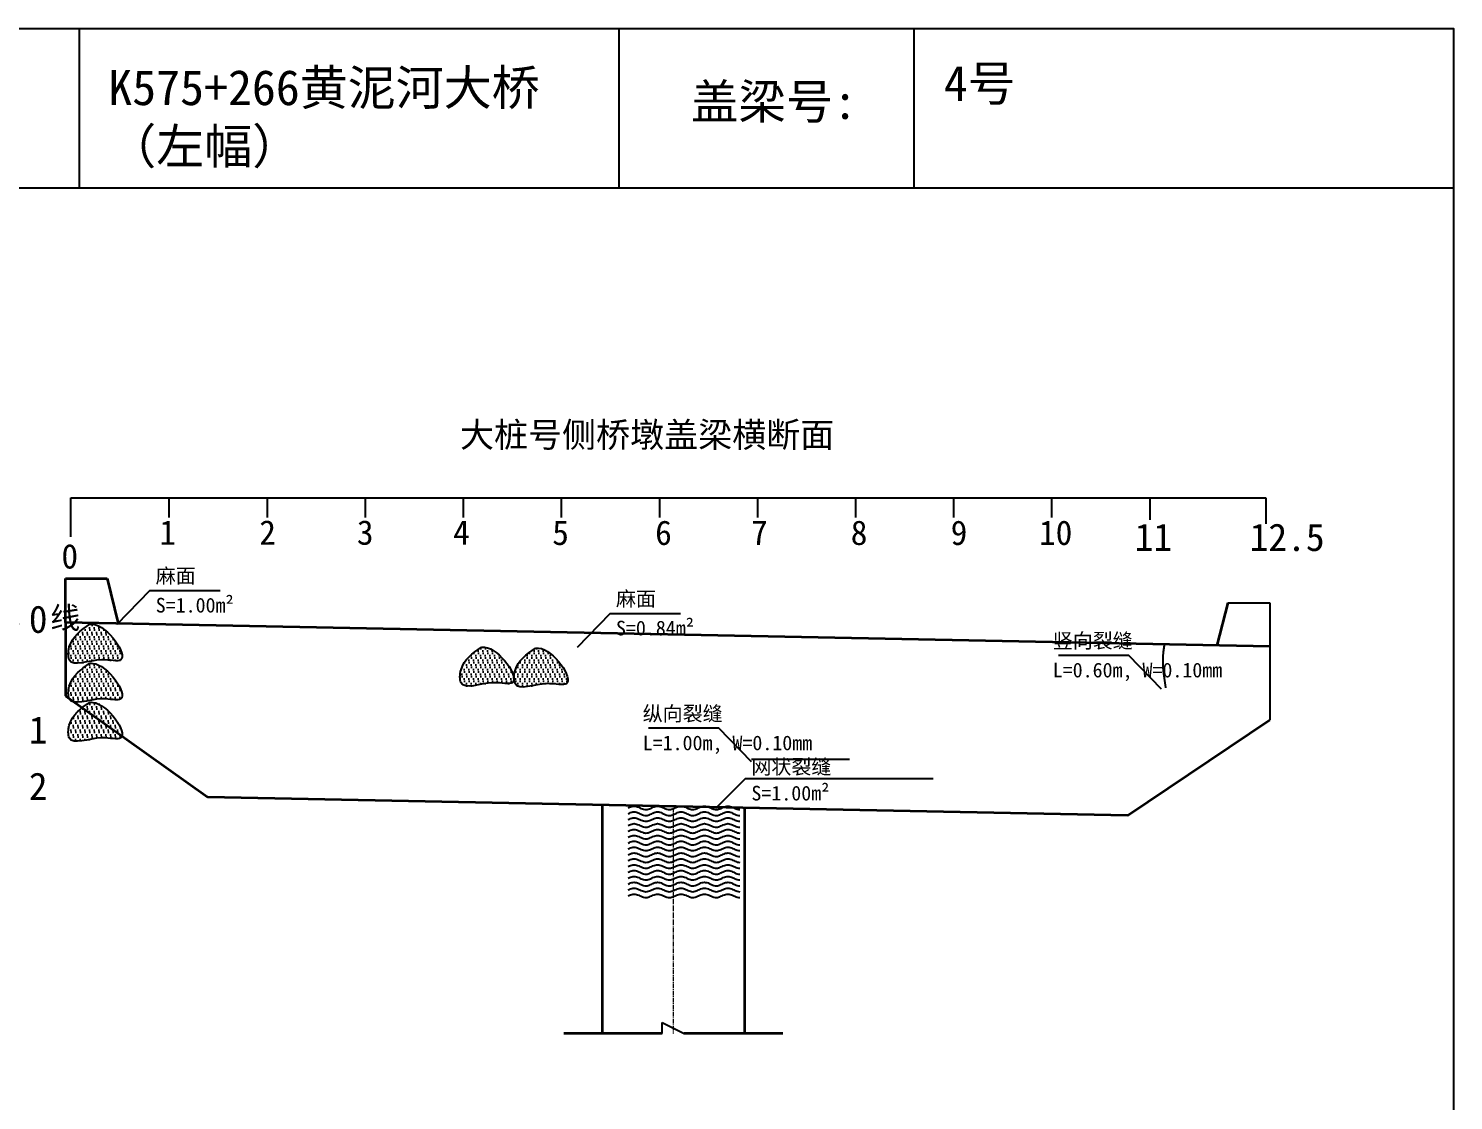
# Model space of a CAD drawing. Header units: millimetres. Extents: x 0 to 530, y -2790 to -99.
# Drawn here: x 287.2 to 530.2, y -747.2 to -564.4 of the extents above; entities that cross this region are included whole.
import ezdxf

# ---------------------------------------------------------------- set-up
doc = ezdxf.new("R2010")
doc.units = ezdxf.units.MM
doc.linetypes.add('EBG_CENTER', pattern=[1.1, 0.8, -0.15, 0, -0.15])
doc.layers.add('Center', color=3, linetype='EBG_CENTER', lineweight=18)
doc.layers.add('中粗实线', color=4, linetype='Continuous', lineweight=35)
for name, color, linetype in [('加固措施', 7, 'Continuous'), ('图层1', 7, 'Continuous'), ('文字', 1, 'Continuous'), ('病害', 5, 'Continuous')]:
    doc.layers.add(name, color=color, linetype=linetype)
doc.styles.get("Standard").update_dxf_attribs({"font": 'simsun.ttc', "height": 4.25})
pattern_1 = [(0, (-3019.80915, -229.5924), (0.396875, 0.79375), [0, -0.79375])]
pattern_2 = [(0, (-5094.3226, -525.2974), (0.396875, 0.79375), [0, -0.79375])]

msp = doc.modelspace()

# ---------------------------------------------------------------- hatches: boundary and pattern name
at = {"layer": '加固措施', "lineweight": -2}
h = msp.add_hatch(dxfattribs=at)
h.set_pattern_fill('DOTS')
h.set_pattern_definition(pattern_1)
edge = h.paths.add_edge_path()
edge.add_spline(control_points=[(297.66, -666.01), (296.17, -667.03), (294.06, -668.48), (293.82, -673.86), (298.82, -671.39), (305.61, -673.32), (300.55, -665.89), (297.83, -666), (297.66, -666.01)], knot_values=[0, 0, 0, 0, 5.205471, 7.397577, 12.944796, 16.169923, 23.88441, 24.400432, 24.400432, 24.400432, 24.400432], degree=3, periodic=0)
h = msp.add_hatch(dxfattribs=at)
h.set_pattern_fill('DOTS')
h.set_pattern_definition(pattern_1)
edge = h.paths.add_edge_path()
edge.add_spline(control_points=[(297.66, -666.01), (296.17, -667.03), (294.06, -668.48), (293.82, -673.86), (298.82, -671.39), (305.61, -673.32), (300.55, -665.89), (297.83, -666), (297.66, -666.01)], knot_values=[0, 0, 0, 0, 5.205471, 7.397577, 12.944796, 16.169923, 23.88441, 24.400432, 24.400432, 24.400432, 24.400432], degree=3, periodic=0)
h = msp.add_hatch(dxfattribs=at)
h.set_pattern_fill('DOTS')
h.set_pattern_definition(pattern_1)
edge = h.paths.add_edge_path()
edge.add_spline(control_points=[(364.46, -669.91), (362.97, -670.93), (360.86, -672.38), (360.62, -677.76), (365.62, -675.29), (372.41, -677.22), (367.35, -669.79), (364.63, -669.9), (364.46, -669.91)], knot_values=[0, 0, 0, 0, 5.205471, 7.397577, 12.944796, 16.169923, 23.88441, 24.400432, 24.400432, 24.400432, 24.400432], degree=3, periodic=0)
h = msp.add_hatch(dxfattribs=at)
h.set_pattern_fill('DOTS')
h.set_pattern_definition(pattern_1)
edge = h.paths.add_edge_path()
edge.add_spline(control_points=[(364.46, -669.91), (362.97, -670.93), (360.86, -672.38), (360.62, -677.76), (365.62, -675.29), (372.41, -677.22), (367.35, -669.79), (364.63, -669.9), (364.46, -669.91)], knot_values=[0, 0, 0, 0, 5.205471, 7.397577, 12.944796, 16.169923, 23.88441, 24.400432, 24.400432, 24.400432, 24.400432], degree=3, periodic=0)
h = msp.add_hatch(dxfattribs=at)
h.set_pattern_fill('DOTS')
h.set_pattern_definition(pattern_1)
edge = h.paths.add_edge_path()
edge.add_spline(control_points=[(373.67, -670.07), (372.18, -671.09), (370.07, -672.54), (369.83, -677.92), (374.83, -675.45), (381.62, -677.39), (376.56, -669.95), (373.84, -670.06), (373.67, -670.07)], knot_values=[0, 0, 0, 0, 5.205471, 7.397577, 12.944796, 16.169923, 23.88441, 24.400432, 24.400432, 24.400432, 24.400432], degree=3, periodic=0)
h = msp.add_hatch(dxfattribs=at)
h.set_pattern_fill('DOTS')
h.set_pattern_definition(pattern_1)
edge = h.paths.add_edge_path()
edge.add_spline(control_points=[(373.67, -670.07), (372.18, -671.09), (370.07, -672.54), (369.83, -677.92), (374.83, -675.45), (381.62, -677.39), (376.56, -669.95), (373.84, -670.06), (373.67, -670.07)], knot_values=[0, 0, 0, 0, 5.205471, 7.397577, 12.944796, 16.169923, 23.88441, 24.400432, 24.400432, 24.400432, 24.400432], degree=3, periodic=0)
h = msp.add_hatch(dxfattribs=at)
h.set_pattern_fill('DOTS')
h.set_pattern_definition(pattern_1)
edge = h.paths.add_edge_path()
edge.add_spline(control_points=[(297.66, -672.66), (296.17, -673.69), (294.06, -675.14), (293.82, -680.52), (298.82, -678.05), (305.61, -679.98), (300.55, -672.54), (297.83, -672.66), (297.66, -672.66)], knot_values=[0, 0, 0, 0, 5.205471, 7.397577, 12.944796, 16.169923, 23.88441, 24.400432, 24.400432, 24.400432, 24.400432], degree=3, periodic=0)
h = msp.add_hatch(dxfattribs=at)
h.set_pattern_fill('DOTS')
h.set_pattern_definition(pattern_1)
edge = h.paths.add_edge_path()
edge.add_spline(control_points=[(297.66, -672.66), (296.17, -673.69), (294.06, -675.14), (293.82, -680.52), (298.82, -678.05), (305.61, -679.98), (300.55, -672.54), (297.83, -672.66), (297.66, -672.66)], knot_values=[0, 0, 0, 0, 5.205471, 7.397577, 12.944796, 16.169923, 23.88441, 24.400432, 24.400432, 24.400432, 24.400432], degree=3, periodic=0)
h = msp.add_hatch(dxfattribs=at)
h.set_pattern_fill('DOTS')
h.set_pattern_definition(pattern_1)
edge = h.paths.add_edge_path()
edge.add_spline(control_points=[(297.66, -679.32), (296.17, -680.34), (294.06, -681.8), (293.82, -687.17), (298.82, -684.7), (305.61, -686.64), (300.55, -679.2), (297.83, -679.31), (297.66, -679.32)], knot_values=[0, 0, 0, 0, 5.205471, 7.397577, 12.944796, 16.169923, 23.88441, 24.400432, 24.400432, 24.400432, 24.400432], degree=3, periodic=0)
h = msp.add_hatch(dxfattribs=at)
h.set_pattern_fill('DOTS')
h.set_pattern_definition(pattern_1)
edge = h.paths.add_edge_path()
edge.add_spline(control_points=[(297.66, -679.32), (296.17, -680.34), (294.06, -681.8), (293.82, -687.17), (298.82, -684.7), (305.61, -686.64), (300.55, -679.2), (297.83, -679.31), (297.66, -679.32)], knot_values=[0, 0, 0, 0, 5.205471, 7.397577, 12.944796, 16.169923, 23.88441, 24.400432, 24.400432, 24.400432, 24.400432], degree=3, periodic=0)
at = {"layer": '病害', "lineweight": -2}
h = msp.add_hatch(dxfattribs=at)
h.set_pattern_fill('DOTS', color=4, style=0)
h.set_pattern_definition(pattern_2)
edge = h.paths.add_edge_path()
edge.add_spline(control_points=[(297.66, -666.01), (296.17, -667.03), (294.06, -668.48), (293.82, -673.86), (298.82, -671.39), (305.61, -673.32), (300.55, -665.89), (297.83, -666), (297.66, -666.01)], knot_values=[0, 0, 0, 0, 1.041094, 1.479515, 2.588959, 3.233985, 4.776882, 4.880086, 4.880086, 4.880086, 4.880086], degree=3, periodic=0)
h = msp.add_hatch(dxfattribs=at)
h.set_pattern_fill('DOTS', color=4, style=0)
h.set_pattern_definition(pattern_2)
edge = h.paths.add_edge_path()
edge.add_spline(control_points=[(297.66, -666.01), (296.17, -667.03), (294.06, -668.48), (293.82, -673.86), (298.82, -671.39), (305.61, -673.32), (300.55, -665.89), (297.83, -666), (297.66, -666.01)], knot_values=[0, 0, 0, 0, 1.041094, 1.479515, 2.588959, 3.233985, 4.776882, 4.880086, 4.880086, 4.880086, 4.880086], degree=3, periodic=0)
h = msp.add_hatch(dxfattribs=at)
h.set_pattern_fill('DOTS', color=4, style=0)
h.set_pattern_definition(pattern_2)
edge = h.paths.add_edge_path()
edge.add_spline(control_points=[(364.46, -669.91), (362.97, -670.93), (360.86, -672.38), (360.62, -677.76), (365.62, -675.29), (372.41, -677.22), (367.35, -669.79), (364.63, -669.9), (364.46, -669.91)], knot_values=[0, 0, 0, 0, 1.041094, 1.479515, 2.588959, 3.233985, 4.776882, 4.880086, 4.880086, 4.880086, 4.880086], degree=3, periodic=0)
h = msp.add_hatch(dxfattribs=at)
h.set_pattern_fill('DOTS', color=4, style=0)
h.set_pattern_definition(pattern_2)
edge = h.paths.add_edge_path()
edge.add_spline(control_points=[(364.46, -669.91), (362.97, -670.93), (360.86, -672.38), (360.62, -677.76), (365.62, -675.29), (372.41, -677.22), (367.35, -669.79), (364.63, -669.9), (364.46, -669.91)], knot_values=[0, 0, 0, 0, 1.041094, 1.479515, 2.588959, 3.233985, 4.776882, 4.880086, 4.880086, 4.880086, 4.880086], degree=3, periodic=0)
h = msp.add_hatch(dxfattribs=at)
h.set_pattern_fill('DOTS', color=4, style=0)
h.set_pattern_definition(pattern_2)
edge = h.paths.add_edge_path()
edge.add_spline(control_points=[(373.67, -670.07), (372.18, -671.09), (370.07, -672.54), (369.83, -677.92), (374.83, -675.45), (381.62, -677.39), (376.56, -669.95), (373.84, -670.06), (373.67, -670.07)], knot_values=[0, 0, 0, 0, 1.041094, 1.479515, 2.588959, 3.233985, 4.776882, 4.880086, 4.880086, 4.880086, 4.880086], degree=3, periodic=0)
h = msp.add_hatch(dxfattribs=at)
h.set_pattern_fill('DOTS', color=4, style=0)
h.set_pattern_definition(pattern_2)
edge = h.paths.add_edge_path()
edge.add_spline(control_points=[(373.67, -670.07), (372.18, -671.09), (370.07, -672.54), (369.83, -677.92), (374.83, -675.45), (381.62, -677.39), (376.56, -669.95), (373.84, -670.06), (373.67, -670.07)], knot_values=[0, 0, 0, 0, 1.041094, 1.479515, 2.588959, 3.233985, 4.776882, 4.880086, 4.880086, 4.880086, 4.880086], degree=3, periodic=0)
h = msp.add_hatch(dxfattribs=at)
h.set_pattern_fill('DOTS', color=4, style=0)
h.set_pattern_definition(pattern_2)
edge = h.paths.add_edge_path()
edge.add_spline(control_points=[(297.66, -672.66), (296.17, -673.69), (294.06, -675.14), (293.82, -680.52), (298.82, -678.05), (305.61, -679.98), (300.55, -672.54), (297.83, -672.66), (297.66, -672.66)], knot_values=[0, 0, 0, 0, 1.041094, 1.479515, 2.588959, 3.233985, 4.776882, 4.880086, 4.880086, 4.880086, 4.880086], degree=3, periodic=0)
h = msp.add_hatch(dxfattribs=at)
h.set_pattern_fill('DOTS', color=4, style=0)
h.set_pattern_definition(pattern_2)
edge = h.paths.add_edge_path()
edge.add_spline(control_points=[(297.66, -672.66), (296.17, -673.69), (294.06, -675.14), (293.82, -680.52), (298.82, -678.05), (305.61, -679.98), (300.55, -672.54), (297.83, -672.66), (297.66, -672.66)], knot_values=[0, 0, 0, 0, 1.041094, 1.479515, 2.588959, 3.233985, 4.776882, 4.880086, 4.880086, 4.880086, 4.880086], degree=3, periodic=0)
h = msp.add_hatch(dxfattribs=at)
h.set_pattern_fill('DOTS', color=4, style=0)
h.set_pattern_definition(pattern_2)
edge = h.paths.add_edge_path()
edge.add_spline(control_points=[(297.66, -679.32), (296.17, -680.34), (294.06, -681.8), (293.82, -687.17), (298.82, -684.7), (305.61, -686.64), (300.55, -679.2), (297.83, -679.31), (297.66, -679.32)], knot_values=[0, 0, 0, 0, 1.041094, 1.479515, 2.588959, 3.233985, 4.776882, 4.880086, 4.880086, 4.880086, 4.880086], degree=3, periodic=0)
h = msp.add_hatch(dxfattribs=at)
h.set_pattern_fill('DOTS', color=4, style=0)
h.set_pattern_definition(pattern_2)
edge = h.paths.add_edge_path()
edge.add_spline(control_points=[(297.66, -679.32), (296.17, -680.34), (294.06, -681.8), (293.82, -687.17), (298.82, -684.7), (305.61, -686.64), (300.55, -679.2), (297.83, -679.31), (297.66, -679.32)], knot_values=[0, 0, 0, 0, 1.041094, 1.479515, 2.588959, 3.233985, 4.776882, 4.880086, 4.880086, 4.880086, 4.880086], degree=3, periodic=0)

# ---------------------------------------------------------------- linework, layer by layer
at = {"color": 0}
for p, q in [((0, -564.41), (530.24, -564.41)), ((387.92, -564.41), (387.92, -591.59)), ((438.18, -564.47), (438.18, -591.65)), ((530.24, -564.41), (530.24, -930)), ((136.78, -591.59), (530.24, -591.59)), ((294.45, -651.12), (294.45, -644.43)), ((294.45, -644.43), (311.17, -644.43)), ((311.17, -644.43), (311.17, -647.77)), ((311.17, -644.43), (327.9, -644.43)), ((327.9, -644.43), (344.62, -644.43)), ((327.9, -644.43), (327.9, -647.77)), ((344.62, -644.43), (361.35, -644.43)), ((344.62, -644.43), (344.62, -647.77)), ((361.35, -644.43), (378.07, -644.43)), ((361.35, -644.43), (361.35, -647.77)), ((378.07, -644.43), (394.8, -644.43)), ((378.07, -644.43), (378.07, -647.77)), ((394.8, -644.43), (411.52, -644.43)), ((394.8, -644.43), (394.8, -647.77)), ((411.52, -644.43), (428.25, -644.43)), ((411.52, -644.43), (411.52, -647.77)), ((428.25, -644.43), (444.97, -644.43)), ((428.25, -644.43), (428.25, -647.77)), ((428.25, -644.43), (441.63, -644.43)), ((444.97, -644.43), (461.7, -644.43)), ((444.97, -644.43), (444.97, -647.77)), ((444.97, -644.43), (448.32, -644.43)), ((461.7, -644.43), (478.42, -644.43)), ((461.7, -644.43), (461.7, -647.77)), ((478.43, -644.47), (478.43, -648.22)), ((395.3, -735.77), (395.3, -733.9))]:
    msp.add_line(p, q, dxfattribs=at)
for p, q in [((478.43, -644.47), (498.21, -644.47)), ((498.21, -644.47), (498.21, -648.88)), ((491.74, -662.33), (498.89, -662.33)), ((498.89, -662.33), (498.89, -669.8)), ((498.89, -669.8), (498.89, -682.31)), ((395.3, -733.9), (399.03, -735.77))]:
    msp.add_line(p, q)
at = {"color": 7}
msp.add_line((410.52, -688.98), (427.22, -688.98), dxfattribs=at)
at = {"color": 0}
msp.add_lwpolyline([(0, -564.41), (530.24, -564.41), (530.24, -930), (0, -930)], dxfattribs=at)
at = {"color": 7}
for points in [[(302.35, -666), (307.91, -660.25), (319.91, -660.25)], [(380.84, -669.9), (386.4, -664.15), (398.4, -664.15)], [(480.94, -669.26), (480.91, -669.46), (480.88, -669.66), (480.85, -669.86), (480.83, -670.06), (480.8, -670.26), (480.77, -670.46), (480.75, -670.66), (480.73, -670.86), (480.71, -671.06), (480.69, -671.26), (480.68, -671.46), (480.66, -671.66), (480.65, -671.86), (480.65, -672.06), (480.64, -672.26), (480.64, -672.46), (480.65, -672.66), (480.65, -672.86), (480.66, -673.06), (480.67, -673.26), (480.68, -673.46), (480.7, -673.66), (480.72, -673.86), (480.74, -674.06), (480.76, -674.26), (480.79, -674.46), (480.82, -674.66), (480.84, -674.86), (480.87, -675.06), (480.9, -675.26), (480.93, -675.46), (480.96, -675.66), (480.99, -675.86), (481.02, -676.06), (481.05, -676.26), (481.08, -676.46), (481.1, -676.66), (481.13, -676.86)], [(480.44, -677.06), (474.89, -671.31), (462.89, -671.31)], [(410.52, -689.48), (404.96, -683.73), (392.96, -683.73)], [(404.5, -697.3), (409.5, -692.3), (441.5, -692.3)], [(389.5, -697.3), (389.7, -697.21), (389.9, -697.12), (390.1, -697.06), (390.3, -697.01), (390.5, -697), (390.7, -697.01), (390.9, -697.06), (391.1, -697.12), (391.3, -697.21), (391.5, -697.3), (391.7, -697.39), (391.9, -697.48), (392.1, -697.54), (392.3, -697.59), (392.5, -697.6), (392.7, -697.59), (392.9, -697.54), (393.1, -697.48), (393.3, -697.39), (393.5, -697.3), (393.7, -697.21), (393.9, -697.12), (394.1, -697.06), (394.3, -697.01), (394.5, -697), (394.7, -697.01), (394.9, -697.06), (395.1, -697.12), (395.3, -697.21), (395.5, -697.3), (395.7, -697.39), (395.9, -697.48), (396.1, -697.54), (396.3, -697.59), (396.5, -697.6), (396.7, -697.59), (396.9, -697.54), (397.1, -697.48), (397.3, -697.39), (397.5, -697.3), (397.7, -697.21), (397.9, -697.12), (398.1, -697.06), (398.3, -697.01), (398.5, -697), (398.7, -697.01), (398.9, -697.06), (399.1, -697.12), (399.3, -697.21), (399.5, -697.3), (399.7, -697.39), (399.9, -697.48), (400.1, -697.54), (400.3, -697.59), (400.5, -697.6), (400.7, -697.59), (400.9, -697.54), (401.1, -697.48), (401.3, -697.39), (401.5, -697.3), (401.7, -697.21), (401.9, -697.12), (402.1, -697.06), (402.3, -697.01), (402.5, -697), (402.7, -697.01), (402.9, -697.06), (403.1, -697.12), (403.3, -697.21), (403.5, -697.3), (403.7, -697.39), (403.9, -697.48), (404.1, -697.54), (404.3, -697.59), (404.5, -697.6), (404.7, -697.59), (404.9, -697.54), (405.1, -697.48), (405.3, -697.39), (405.5, -697.3), (405.7, -697.21), (405.9, -697.12), (406.1, -697.06), (406.3, -697.01), (406.5, -697), (406.7, -697.01), (406.9, -697.06), (407.1, -697.12), (407.3, -697.21), (407.5, -697.3), (407.7, -697.39), (407.9, -697.48), (408.1, -697.54), (408.3, -697.59), (408.5, -697.6)], [(389.5, -698.3), (389.7, -698.21), (389.9, -698.12), (390.1, -698.06), (390.3, -698.01), (390.5, -698), (390.7, -698.01), (390.9, -698.06), (391.1, -698.12), (391.3, -698.21), (391.5, -698.3), (391.7, -698.39), (391.9, -698.48), (392.1, -698.54), (392.3, -698.59), (392.5, -698.6), (392.7, -698.59), (392.9, -698.54), (393.1, -698.48), (393.3, -698.39), (393.5, -698.3), (393.7, -698.21), (393.9, -698.12), (394.1, -698.06), (394.3, -698.01), (394.5, -698), (394.7, -698.01), (394.9, -698.06), (395.1, -698.12), (395.3, -698.21), (395.5, -698.3), (395.7, -698.39), (395.9, -698.48), (396.1, -698.54), (396.3, -698.59), (396.5, -698.6), (396.7, -698.59), (396.9, -698.54), (397.1, -698.48), (397.3, -698.39), (397.5, -698.3), (397.7, -698.21), (397.9, -698.12), (398.1, -698.06), (398.3, -698.01), (398.5, -698), (398.7, -698.01), (398.9, -698.06), (399.1, -698.12), (399.3, -698.21), (399.5, -698.3), (399.7, -698.39), (399.9, -698.48), (400.1, -698.54), (400.3, -698.59), (400.5, -698.6), (400.7, -698.59), (400.9, -698.54), (401.1, -698.48), (401.3, -698.39), (401.5, -698.3), (401.7, -698.21), (401.9, -698.12), (402.1, -698.06), (402.3, -698.01), (402.5, -698), (402.7, -698.01), (402.9, -698.06), (403.1, -698.12), (403.3, -698.21), (403.5, -698.3), (403.7, -698.39), (403.9, -698.48), (404.1, -698.54), (404.3, -698.59), (404.5, -698.6), (404.7, -698.59), (404.9, -698.54), (405.1, -698.48), (405.3, -698.39), (405.5, -698.3), (405.7, -698.21), (405.9, -698.12), (406.1, -698.06), (406.3, -698.01), (406.5, -698), (406.7, -698.01), (406.9, -698.06), (407.1, -698.12), (407.3, -698.21), (407.5, -698.3), (407.7, -698.39), (407.9, -698.48), (408.1, -698.54), (408.3, -698.59), (408.5, -698.6)], [(389.5, -699.3), (389.7, -699.21), (389.9, -699.12), (390.1, -699.06), (390.3, -699.01), (390.5, -699), (390.7, -699.01), (390.9, -699.06), (391.1, -699.12), (391.3, -699.21), (391.5, -699.3), (391.7, -699.39), (391.9, -699.48), (392.1, -699.54), (392.3, -699.59), (392.5, -699.6), (392.7, -699.59), (392.9, -699.54), (393.1, -699.48), (393.3, -699.39), (393.5, -699.3), (393.7, -699.21), (393.9, -699.12), (394.1, -699.06), (394.3, -699.01), (394.5, -699), (394.7, -699.01), (394.9, -699.06), (395.1, -699.12), (395.3, -699.21), (395.5, -699.3), (395.7, -699.39), (395.9, -699.48), (396.1, -699.54), (396.3, -699.59), (396.5, -699.6), (396.7, -699.59), (396.9, -699.54), (397.1, -699.48), (397.3, -699.39), (397.5, -699.3), (397.7, -699.21), (397.9, -699.12), (398.1, -699.06), (398.3, -699.01), (398.5, -699), (398.7, -699.01), (398.9, -699.06), (399.1, -699.12), (399.3, -699.21), (399.5, -699.3), (399.7, -699.39), (399.9, -699.48), (400.1, -699.54), (400.3, -699.59), (400.5, -699.6), (400.7, -699.59), (400.9, -699.54), (401.1, -699.48), (401.3, -699.39), (401.5, -699.3), (401.7, -699.21), (401.9, -699.12), (402.1, -699.06), (402.3, -699.01), (402.5, -699), (402.7, -699.01), (402.9, -699.06), (403.1, -699.12), (403.3, -699.21), (403.5, -699.3), (403.7, -699.39), (403.9, -699.48), (404.1, -699.54), (404.3, -699.59), (404.5, -699.6), (404.7, -699.59), (404.9, -699.54), (405.1, -699.48), (405.3, -699.39), (405.5, -699.3), (405.7, -699.21), (405.9, -699.12), (406.1, -699.06), (406.3, -699.01), (406.5, -699), (406.7, -699.01), (406.9, -699.06), (407.1, -699.12), (407.3, -699.21), (407.5, -699.3), (407.7, -699.39), (407.9, -699.48), (408.1, -699.54), (408.3, -699.59), (408.5, -699.6)], [(389.5, -700.3), (389.7, -700.21), (389.9, -700.12), (390.1, -700.06), (390.3, -700.01), (390.5, -700), (390.7, -700.01), (390.9, -700.06), (391.1, -700.12), (391.3, -700.21), (391.5, -700.3), (391.7, -700.39), (391.9, -700.48), (392.1, -700.54), (392.3, -700.59), (392.5, -700.6), (392.7, -700.59), (392.9, -700.54), (393.1, -700.48), (393.3, -700.39), (393.5, -700.3), (393.7, -700.21), (393.9, -700.12), (394.1, -700.06), (394.3, -700.01), (394.5, -700), (394.7, -700.01), (394.9, -700.06), (395.1, -700.12), (395.3, -700.21), (395.5, -700.3), (395.7, -700.39), (395.9, -700.48), (396.1, -700.54), (396.3, -700.59), (396.5, -700.6), (396.7, -700.59), (396.9, -700.54), (397.1, -700.48), (397.3, -700.39), (397.5, -700.3), (397.7, -700.21), (397.9, -700.12), (398.1, -700.06), (398.3, -700.01), (398.5, -700), (398.7, -700.01), (398.9, -700.06), (399.1, -700.12), (399.3, -700.21), (399.5, -700.3), (399.7, -700.39), (399.9, -700.48), (400.1, -700.54), (400.3, -700.59), (400.5, -700.6), (400.7, -700.59), (400.9, -700.54), (401.1, -700.48), (401.3, -700.39), (401.5, -700.3), (401.7, -700.21), (401.9, -700.12), (402.1, -700.06), (402.3, -700.01), (402.5, -700), (402.7, -700.01), (402.9, -700.06), (403.1, -700.12), (403.3, -700.21), (403.5, -700.3), (403.7, -700.39), (403.9, -700.48), (404.1, -700.54), (404.3, -700.59), (404.5, -700.6), (404.7, -700.59), (404.9, -700.54), (405.1, -700.48), (405.3, -700.39), (405.5, -700.3), (405.7, -700.21), (405.9, -700.12), (406.1, -700.06), (406.3, -700.01), (406.5, -700), (406.7, -700.01), (406.9, -700.06), (407.1, -700.12), (407.3, -700.21), (407.5, -700.3), (407.7, -700.39), (407.9, -700.48), (408.1, -700.54), (408.3, -700.59), (408.5, -700.6)], [(389.5, -701.3), (389.7, -701.21), (389.9, -701.12), (390.1, -701.06), (390.3, -701.01), (390.5, -701), (390.7, -701.01), (390.9, -701.06), (391.1, -701.12), (391.3, -701.21), (391.5, -701.3), (391.7, -701.39), (391.9, -701.48), (392.1, -701.54), (392.3, -701.59), (392.5, -701.6), (392.7, -701.59), (392.9, -701.54), (393.1, -701.48), (393.3, -701.39), (393.5, -701.3), (393.7, -701.21), (393.9, -701.12), (394.1, -701.06), (394.3, -701.01), (394.5, -701), (394.7, -701.01), (394.9, -701.06), (395.1, -701.12), (395.3, -701.21), (395.5, -701.3), (395.7, -701.39), (395.9, -701.48), (396.1, -701.54), (396.3, -701.59), (396.5, -701.6), (396.7, -701.59), (396.9, -701.54), (397.1, -701.48), (397.3, -701.39), (397.5, -701.3), (397.7, -701.21), (397.9, -701.12), (398.1, -701.06), (398.3, -701.01), (398.5, -701), (398.7, -701.01), (398.9, -701.06), (399.1, -701.12), (399.3, -701.21), (399.5, -701.3), (399.7, -701.39), (399.9, -701.48), (400.1, -701.54), (400.3, -701.59), (400.5, -701.6), (400.7, -701.59), (400.9, -701.54), (401.1, -701.48), (401.3, -701.39), (401.5, -701.3), (401.7, -701.21), (401.9, -701.12), (402.1, -701.06), (402.3, -701.01), (402.5, -701), (402.7, -701.01), (402.9, -701.06), (403.1, -701.12), (403.3, -701.21), (403.5, -701.3), (403.7, -701.39), (403.9, -701.48), (404.1, -701.54), (404.3, -701.59), (404.5, -701.6), (404.7, -701.59), (404.9, -701.54), (405.1, -701.48), (405.3, -701.39), (405.5, -701.3), (405.7, -701.21), (405.9, -701.12), (406.1, -701.06), (406.3, -701.01), (406.5, -701), (406.7, -701.01), (406.9, -701.06), (407.1, -701.12), (407.3, -701.21), (407.5, -701.3), (407.7, -701.39), (407.9, -701.48), (408.1, -701.54), (408.3, -701.59), (408.5, -701.6)], [(389.5, -702.3), (389.7, -702.21), (389.9, -702.12), (390.1, -702.06), (390.3, -702.01), (390.5, -702), (390.7, -702.01), (390.9, -702.06), (391.1, -702.12), (391.3, -702.21), (391.5, -702.3), (391.7, -702.39), (391.9, -702.48), (392.1, -702.54), (392.3, -702.59), (392.5, -702.6), (392.7, -702.59), (392.9, -702.54), (393.1, -702.48), (393.3, -702.39), (393.5, -702.3), (393.7, -702.21), (393.9, -702.12), (394.1, -702.06), (394.3, -702.01), (394.5, -702), (394.7, -702.01), (394.9, -702.06), (395.1, -702.12), (395.3, -702.21), (395.5, -702.3), (395.7, -702.39), (395.9, -702.48), (396.1, -702.54), (396.3, -702.59), (396.5, -702.6), (396.7, -702.59), (396.9, -702.54), (397.1, -702.48), (397.3, -702.39), (397.5, -702.3), (397.7, -702.21), (397.9, -702.12), (398.1, -702.06), (398.3, -702.01), (398.5, -702), (398.7, -702.01), (398.9, -702.06), (399.1, -702.12), (399.3, -702.21), (399.5, -702.3), (399.7, -702.39), (399.9, -702.48), (400.1, -702.54), (400.3, -702.59), (400.5, -702.6), (400.7, -702.59), (400.9, -702.54), (401.1, -702.48), (401.3, -702.39), (401.5, -702.3), (401.7, -702.21), (401.9, -702.12), (402.1, -702.06), (402.3, -702.01), (402.5, -702), (402.7, -702.01), (402.9, -702.06), (403.1, -702.12), (403.3, -702.21), (403.5, -702.3), (403.7, -702.39), (403.9, -702.48), (404.1, -702.54), (404.3, -702.59), (404.5, -702.6), (404.7, -702.59), (404.9, -702.54), (405.1, -702.48), (405.3, -702.39), (405.5, -702.3), (405.7, -702.21), (405.9, -702.12), (406.1, -702.06), (406.3, -702.01), (406.5, -702), (406.7, -702.01), (406.9, -702.06), (407.1, -702.12), (407.3, -702.21), (407.5, -702.3), (407.7, -702.39), (407.9, -702.48), (408.1, -702.54), (408.3, -702.59), (408.5, -702.6)], [(389.5, -703.3), (389.7, -703.21), (389.9, -703.12), (390.1, -703.06), (390.3, -703.01), (390.5, -703), (390.7, -703.01), (390.9, -703.06), (391.1, -703.12), (391.3, -703.21), (391.5, -703.3), (391.7, -703.39), (391.9, -703.48), (392.1, -703.54), (392.3, -703.59), (392.5, -703.6), (392.7, -703.59), (392.9, -703.54), (393.1, -703.48), (393.3, -703.39), (393.5, -703.3), (393.7, -703.21), (393.9, -703.12), (394.1, -703.06), (394.3, -703.01), (394.5, -703), (394.7, -703.01), (394.9, -703.06), (395.1, -703.12), (395.3, -703.21), (395.5, -703.3), (395.7, -703.39), (395.9, -703.48), (396.1, -703.54), (396.3, -703.59), (396.5, -703.6), (396.7, -703.59), (396.9, -703.54), (397.1, -703.48), (397.3, -703.39), (397.5, -703.3), (397.7, -703.21), (397.9, -703.12), (398.1, -703.06), (398.3, -703.01), (398.5, -703), (398.7, -703.01), (398.9, -703.06), (399.1, -703.12), (399.3, -703.21), (399.5, -703.3), (399.7, -703.39), (399.9, -703.48), (400.1, -703.54), (400.3, -703.59), (400.5, -703.6), (400.7, -703.59), (400.9, -703.54), (401.1, -703.48), (401.3, -703.39), (401.5, -703.3), (401.7, -703.21), (401.9, -703.12), (402.1, -703.06), (402.3, -703.01), (402.5, -703), (402.7, -703.01), (402.9, -703.06), (403.1, -703.12), (403.3, -703.21), (403.5, -703.3), (403.7, -703.39), (403.9, -703.48), (404.1, -703.54), (404.3, -703.59), (404.5, -703.6), (404.7, -703.59), (404.9, -703.54), (405.1, -703.48), (405.3, -703.39), (405.5, -703.3), (405.7, -703.21), (405.9, -703.12), (406.1, -703.06), (406.3, -703.01), (406.5, -703), (406.7, -703.01), (406.9, -703.06), (407.1, -703.12), (407.3, -703.21), (407.5, -703.3), (407.7, -703.39), (407.9, -703.48), (408.1, -703.54), (408.3, -703.59), (408.5, -703.6)], [(389.5, -704.3), (389.7, -704.21), (389.9, -704.12), (390.1, -704.06), (390.3, -704.01), (390.5, -704), (390.7, -704.01), (390.9, -704.06), (391.1, -704.12), (391.3, -704.21), (391.5, -704.3), (391.7, -704.39), (391.9, -704.48), (392.1, -704.54), (392.3, -704.59), (392.5, -704.6), (392.7, -704.59), (392.9, -704.54), (393.1, -704.48), (393.3, -704.39), (393.5, -704.3), (393.7, -704.21), (393.9, -704.12), (394.1, -704.06), (394.3, -704.01), (394.5, -704), (394.7, -704.01), (394.9, -704.06), (395.1, -704.12), (395.3, -704.21), (395.5, -704.3), (395.7, -704.39), (395.9, -704.48), (396.1, -704.54), (396.3, -704.59), (396.5, -704.6), (396.7, -704.59), (396.9, -704.54), (397.1, -704.48), (397.3, -704.39), (397.5, -704.3), (397.7, -704.21), (397.9, -704.12), (398.1, -704.06), (398.3, -704.01), (398.5, -704), (398.7, -704.01), (398.9, -704.06), (399.1, -704.12), (399.3, -704.21), (399.5, -704.3), (399.7, -704.39), (399.9, -704.48), (400.1, -704.54), (400.3, -704.59), (400.5, -704.6), (400.7, -704.59), (400.9, -704.54), (401.1, -704.48), (401.3, -704.39), (401.5, -704.3), (401.7, -704.21), (401.9, -704.12), (402.1, -704.06), (402.3, -704.01), (402.5, -704), (402.7, -704.01), (402.9, -704.06), (403.1, -704.12), (403.3, -704.21), (403.5, -704.3), (403.7, -704.39), (403.9, -704.48), (404.1, -704.54), (404.3, -704.59), (404.5, -704.6), (404.7, -704.59), (404.9, -704.54), (405.1, -704.48), (405.3, -704.39), (405.5, -704.3), (405.7, -704.21), (405.9, -704.12), (406.1, -704.06), (406.3, -704.01), (406.5, -704), (406.7, -704.01), (406.9, -704.06), (407.1, -704.12), (407.3, -704.21), (407.5, -704.3), (407.7, -704.39), (407.9, -704.48), (408.1, -704.54), (408.3, -704.59), (408.5, -704.6)], [(389.5, -705.3), (389.7, -705.21), (389.9, -705.12), (390.1, -705.06), (390.3, -705.01), (390.5, -705), (390.7, -705.01), (390.9, -705.06), (391.1, -705.12), (391.3, -705.21), (391.5, -705.3), (391.7, -705.39), (391.9, -705.48), (392.1, -705.54), (392.3, -705.59), (392.5, -705.6), (392.7, -705.59), (392.9, -705.54), (393.1, -705.48), (393.3, -705.39), (393.5, -705.3), (393.7, -705.21), (393.9, -705.12), (394.1, -705.06), (394.3, -705.01), (394.5, -705), (394.7, -705.01), (394.9, -705.06), (395.1, -705.12), (395.3, -705.21), (395.5, -705.3), (395.7, -705.39), (395.9, -705.48), (396.1, -705.54), (396.3, -705.59), (396.5, -705.6), (396.7, -705.59), (396.9, -705.54), (397.1, -705.48), (397.3, -705.39), (397.5, -705.3), (397.7, -705.21), (397.9, -705.12), (398.1, -705.06), (398.3, -705.01), (398.5, -705), (398.7, -705.01), (398.9, -705.06), (399.1, -705.12), (399.3, -705.21), (399.5, -705.3), (399.7, -705.39), (399.9, -705.48), (400.1, -705.54), (400.3, -705.59), (400.5, -705.6), (400.7, -705.59), (400.9, -705.54), (401.1, -705.48), (401.3, -705.39), (401.5, -705.3), (401.7, -705.21), (401.9, -705.12), (402.1, -705.06), (402.3, -705.01), (402.5, -705), (402.7, -705.01), (402.9, -705.06), (403.1, -705.12), (403.3, -705.21), (403.5, -705.3), (403.7, -705.39), (403.9, -705.48), (404.1, -705.54), (404.3, -705.59), (404.5, -705.6), (404.7, -705.59), (404.9, -705.54), (405.1, -705.48), (405.3, -705.39), (405.5, -705.3), (405.7, -705.21), (405.9, -705.12), (406.1, -705.06), (406.3, -705.01), (406.5, -705), (406.7, -705.01), (406.9, -705.06), (407.1, -705.12), (407.3, -705.21), (407.5, -705.3), (407.7, -705.39), (407.9, -705.48), (408.1, -705.54), (408.3, -705.59), (408.5, -705.6)], [(389.5, -706.3), (389.7, -706.21), (389.9, -706.12), (390.1, -706.06), (390.3, -706.01), (390.5, -706), (390.7, -706.01), (390.9, -706.06), (391.1, -706.12), (391.3, -706.21), (391.5, -706.3), (391.7, -706.39), (391.9, -706.48), (392.1, -706.54), (392.3, -706.59), (392.5, -706.6), (392.7, -706.59), (392.9, -706.54), (393.1, -706.48), (393.3, -706.39), (393.5, -706.3), (393.7, -706.21), (393.9, -706.12), (394.1, -706.06), (394.3, -706.01), (394.5, -706), (394.7, -706.01), (394.9, -706.06), (395.1, -706.12), (395.3, -706.21), (395.5, -706.3), (395.7, -706.39), (395.9, -706.48), (396.1, -706.54), (396.3, -706.59), (396.5, -706.6), (396.7, -706.59), (396.9, -706.54), (397.1, -706.48), (397.3, -706.39), (397.5, -706.3), (397.7, -706.21), (397.9, -706.12), (398.1, -706.06), (398.3, -706.01), (398.5, -706), (398.7, -706.01), (398.9, -706.06), (399.1, -706.12), (399.3, -706.21), (399.5, -706.3), (399.7, -706.39), (399.9, -706.48), (400.1, -706.54), (400.3, -706.59), (400.5, -706.6), (400.7, -706.59), (400.9, -706.54), (401.1, -706.48), (401.3, -706.39), (401.5, -706.3), (401.7, -706.21), (401.9, -706.12), (402.1, -706.06), (402.3, -706.01), (402.5, -706), (402.7, -706.01), (402.9, -706.06), (403.1, -706.12), (403.3, -706.21), (403.5, -706.3), (403.7, -706.39), (403.9, -706.48), (404.1, -706.54), (404.3, -706.59), (404.5, -706.6), (404.7, -706.59), (404.9, -706.54), (405.1, -706.48), (405.3, -706.39), (405.5, -706.3), (405.7, -706.21), (405.9, -706.12), (406.1, -706.06), (406.3, -706.01), (406.5, -706), (406.7, -706.01), (406.9, -706.06), (407.1, -706.12), (407.3, -706.21), (407.5, -706.3), (407.7, -706.39), (407.9, -706.48), (408.1, -706.54), (408.3, -706.59), (408.5, -706.6)], [(389.5, -707.3), (389.7, -707.21), (389.9, -707.12), (390.1, -707.06), (390.3, -707.01), (390.5, -707), (390.7, -707.01), (390.9, -707.06), (391.1, -707.12), (391.3, -707.21), (391.5, -707.3), (391.7, -707.39), (391.9, -707.48), (392.1, -707.54), (392.3, -707.59), (392.5, -707.6), (392.7, -707.59), (392.9, -707.54), (393.1, -707.48), (393.3, -707.39), (393.5, -707.3), (393.7, -707.21), (393.9, -707.12), (394.1, -707.06), (394.3, -707.01), (394.5, -707), (394.7, -707.01), (394.9, -707.06), (395.1, -707.12), (395.3, -707.21), (395.5, -707.3), (395.7, -707.39), (395.9, -707.48), (396.1, -707.54), (396.3, -707.59), (396.5, -707.6), (396.7, -707.59), (396.9, -707.54), (397.1, -707.48), (397.3, -707.39), (397.5, -707.3), (397.7, -707.21), (397.9, -707.12), (398.1, -707.06), (398.3, -707.01), (398.5, -707), (398.7, -707.01), (398.9, -707.06), (399.1, -707.12), (399.3, -707.21), (399.5, -707.3), (399.7, -707.39), (399.9, -707.48), (400.1, -707.54), (400.3, -707.59), (400.5, -707.6), (400.7, -707.59), (400.9, -707.54), (401.1, -707.48), (401.3, -707.39), (401.5, -707.3), (401.7, -707.21), (401.9, -707.12), (402.1, -707.06), (402.3, -707.01), (402.5, -707), (402.7, -707.01), (402.9, -707.06), (403.1, -707.12), (403.3, -707.21), (403.5, -707.3), (403.7, -707.39), (403.9, -707.48), (404.1, -707.54), (404.3, -707.59), (404.5, -707.6), (404.7, -707.59), (404.9, -707.54), (405.1, -707.48), (405.3, -707.39), (405.5, -707.3), (405.7, -707.21), (405.9, -707.12), (406.1, -707.06), (406.3, -707.01), (406.5, -707), (406.7, -707.01), (406.9, -707.06), (407.1, -707.12), (407.3, -707.21), (407.5, -707.3), (407.7, -707.39), (407.9, -707.48), (408.1, -707.54), (408.3, -707.59), (408.5, -707.6)], [(389.5, -708.3), (389.7, -708.21), (389.9, -708.12), (390.1, -708.06), (390.3, -708.01), (390.5, -708), (390.7, -708.01), (390.9, -708.06), (391.1, -708.12), (391.3, -708.21), (391.5, -708.3), (391.7, -708.39), (391.9, -708.48), (392.1, -708.54), (392.3, -708.59), (392.5, -708.6), (392.7, -708.59), (392.9, -708.54), (393.1, -708.48), (393.3, -708.39), (393.5, -708.3), (393.7, -708.21), (393.9, -708.12), (394.1, -708.06), (394.3, -708.01), (394.5, -708), (394.7, -708.01), (394.9, -708.06), (395.1, -708.12), (395.3, -708.21), (395.5, -708.3), (395.7, -708.39), (395.9, -708.48), (396.1, -708.54), (396.3, -708.59), (396.5, -708.6), (396.7, -708.59), (396.9, -708.54), (397.1, -708.48), (397.3, -708.39), (397.5, -708.3), (397.7, -708.21), (397.9, -708.12), (398.1, -708.06), (398.3, -708.01), (398.5, -708), (398.7, -708.01), (398.9, -708.06), (399.1, -708.12), (399.3, -708.21), (399.5, -708.3), (399.7, -708.39), (399.9, -708.48), (400.1, -708.54), (400.3, -708.59), (400.5, -708.6), (400.7, -708.59), (400.9, -708.54), (401.1, -708.48), (401.3, -708.39), (401.5, -708.3), (401.7, -708.21), (401.9, -708.12), (402.1, -708.06), (402.3, -708.01), (402.5, -708), (402.7, -708.01), (402.9, -708.06), (403.1, -708.12), (403.3, -708.21), (403.5, -708.3), (403.7, -708.39), (403.9, -708.48), (404.1, -708.54), (404.3, -708.59), (404.5, -708.6), (404.7, -708.59), (404.9, -708.54), (405.1, -708.48), (405.3, -708.39), (405.5, -708.3), (405.7, -708.21), (405.9, -708.12), (406.1, -708.06), (406.3, -708.01), (406.5, -708), (406.7, -708.01), (406.9, -708.06), (407.1, -708.12), (407.3, -708.21), (407.5, -708.3), (407.7, -708.39), (407.9, -708.48), (408.1, -708.54), (408.3, -708.59), (408.5, -708.6)], [(389.5, -709.3), (389.7, -709.21), (389.9, -709.12), (390.1, -709.06), (390.3, -709.01), (390.5, -709), (390.7, -709.01), (390.9, -709.06), (391.1, -709.12), (391.3, -709.21), (391.5, -709.3), (391.7, -709.39), (391.9, -709.48), (392.1, -709.54), (392.3, -709.59), (392.5, -709.6), (392.7, -709.59), (392.9, -709.54), (393.1, -709.48), (393.3, -709.39), (393.5, -709.3), (393.7, -709.21), (393.9, -709.12), (394.1, -709.06), (394.3, -709.01), (394.5, -709), (394.7, -709.01), (394.9, -709.06), (395.1, -709.12), (395.3, -709.21), (395.5, -709.3), (395.7, -709.39), (395.9, -709.48), (396.1, -709.54), (396.3, -709.59), (396.5, -709.6), (396.7, -709.59), (396.9, -709.54), (397.1, -709.48), (397.3, -709.39), (397.5, -709.3), (397.7, -709.21), (397.9, -709.12), (398.1, -709.06), (398.3, -709.01), (398.5, -709), (398.7, -709.01), (398.9, -709.06), (399.1, -709.12), (399.3, -709.21), (399.5, -709.3), (399.7, -709.39), (399.9, -709.48), (400.1, -709.54), (400.3, -709.59), (400.5, -709.6), (400.7, -709.59), (400.9, -709.54), (401.1, -709.48), (401.3, -709.39), (401.5, -709.3), (401.7, -709.21), (401.9, -709.12), (402.1, -709.06), (402.3, -709.01), (402.5, -709), (402.7, -709.01), (402.9, -709.06), (403.1, -709.12), (403.3, -709.21), (403.5, -709.3), (403.7, -709.39), (403.9, -709.48), (404.1, -709.54), (404.3, -709.59), (404.5, -709.6), (404.7, -709.59), (404.9, -709.54), (405.1, -709.48), (405.3, -709.39), (405.5, -709.3), (405.7, -709.21), (405.9, -709.12), (406.1, -709.06), (406.3, -709.01), (406.5, -709), (406.7, -709.01), (406.9, -709.06), (407.1, -709.12), (407.3, -709.21), (407.5, -709.3), (407.7, -709.39), (407.9, -709.48), (408.1, -709.54), (408.3, -709.59), (408.5, -709.6)], [(389.5, -710.3), (389.7, -710.21), (389.9, -710.12), (390.1, -710.06), (390.3, -710.01), (390.5, -710), (390.7, -710.01), (390.9, -710.06), (391.1, -710.12), (391.3, -710.21), (391.5, -710.3), (391.7, -710.39), (391.9, -710.48), (392.1, -710.54), (392.3, -710.59), (392.5, -710.6), (392.7, -710.59), (392.9, -710.54), (393.1, -710.48), (393.3, -710.39), (393.5, -710.3), (393.7, -710.21), (393.9, -710.12), (394.1, -710.06), (394.3, -710.01), (394.5, -710), (394.7, -710.01), (394.9, -710.06), (395.1, -710.12), (395.3, -710.21), (395.5, -710.3), (395.7, -710.39), (395.9, -710.48), (396.1, -710.54), (396.3, -710.59), (396.5, -710.6), (396.7, -710.59), (396.9, -710.54), (397.1, -710.48), (397.3, -710.39), (397.5, -710.3), (397.7, -710.21), (397.9, -710.12), (398.1, -710.06), (398.3, -710.01), (398.5, -710), (398.7, -710.01), (398.9, -710.06), (399.1, -710.12), (399.3, -710.21), (399.5, -710.3), (399.7, -710.39), (399.9, -710.48), (400.1, -710.54), (400.3, -710.59), (400.5, -710.6), (400.7, -710.59), (400.9, -710.54), (401.1, -710.48), (401.3, -710.39), (401.5, -710.3), (401.7, -710.21), (401.9, -710.12), (402.1, -710.06), (402.3, -710.01), (402.5, -710), (402.7, -710.01), (402.9, -710.06), (403.1, -710.12), (403.3, -710.21), (403.5, -710.3), (403.7, -710.39), (403.9, -710.48), (404.1, -710.54), (404.3, -710.59), (404.5, -710.6), (404.7, -710.59), (404.9, -710.54), (405.1, -710.48), (405.3, -710.39), (405.5, -710.3), (405.7, -710.21), (405.9, -710.12), (406.1, -710.06), (406.3, -710.01), (406.5, -710), (406.7, -710.01), (406.9, -710.06), (407.1, -710.12), (407.3, -710.21), (407.5, -710.3), (407.7, -710.39), (407.9, -710.48), (408.1, -710.54), (408.3, -710.59), (408.5, -710.6)], [(389.5, -711.3), (389.7, -711.21), (389.9, -711.12), (390.1, -711.06), (390.3, -711.01), (390.5, -711), (390.7, -711.01), (390.9, -711.06), (391.1, -711.12), (391.3, -711.21), (391.5, -711.3), (391.7, -711.39), (391.9, -711.48), (392.1, -711.54), (392.3, -711.59), (392.5, -711.6), (392.7, -711.59), (392.9, -711.54), (393.1, -711.48), (393.3, -711.39), (393.5, -711.3), (393.7, -711.21), (393.9, -711.12), (394.1, -711.06), (394.3, -711.01), (394.5, -711), (394.7, -711.01), (394.9, -711.06), (395.1, -711.12), (395.3, -711.21), (395.5, -711.3), (395.7, -711.39), (395.9, -711.48), (396.1, -711.54), (396.3, -711.59), (396.5, -711.6), (396.7, -711.59), (396.9, -711.54), (397.1, -711.48), (397.3, -711.39), (397.5, -711.3), (397.7, -711.21), (397.9, -711.12), (398.1, -711.06), (398.3, -711.01), (398.5, -711), (398.7, -711.01), (398.9, -711.06), (399.1, -711.12), (399.3, -711.21), (399.5, -711.3), (399.7, -711.39), (399.9, -711.48), (400.1, -711.54), (400.3, -711.59), (400.5, -711.6), (400.7, -711.59), (400.9, -711.54), (401.1, -711.48), (401.3, -711.39), (401.5, -711.3), (401.7, -711.21), (401.9, -711.12), (402.1, -711.06), (402.3, -711.01), (402.5, -711), (402.7, -711.01), (402.9, -711.06), (403.1, -711.12), (403.3, -711.21), (403.5, -711.3), (403.7, -711.39), (403.9, -711.48), (404.1, -711.54), (404.3, -711.59), (404.5, -711.6), (404.7, -711.59), (404.9, -711.54), (405.1, -711.48), (405.3, -711.39), (405.5, -711.3), (405.7, -711.21), (405.9, -711.12), (406.1, -711.06), (406.3, -711.01), (406.5, -711), (406.7, -711.01), (406.9, -711.06), (407.1, -711.12), (407.3, -711.21), (407.5, -711.3), (407.7, -711.39), (407.9, -711.48), (408.1, -711.54), (408.3, -711.59), (408.5, -711.6)], [(389.5, -712.3), (389.7, -712.21), (389.9, -712.12), (390.1, -712.06), (390.3, -712.01), (390.5, -712), (390.7, -712.01), (390.9, -712.06), (391.1, -712.12), (391.3, -712.21), (391.5, -712.3), (391.7, -712.39), (391.9, -712.48), (392.1, -712.54), (392.3, -712.59), (392.5, -712.6), (392.7, -712.59), (392.9, -712.54), (393.1, -712.48), (393.3, -712.39), (393.5, -712.3), (393.7, -712.21), (393.9, -712.12), (394.1, -712.06), (394.3, -712.01), (394.5, -712), (394.7, -712.01), (394.9, -712.06), (395.1, -712.12), (395.3, -712.21), (395.5, -712.3), (395.7, -712.39), (395.9, -712.48), (396.1, -712.54), (396.3, -712.59), (396.5, -712.6), (396.7, -712.59), (396.9, -712.54), (397.1, -712.48), (397.3, -712.39), (397.5, -712.3), (397.7, -712.21), (397.9, -712.12), (398.1, -712.06), (398.3, -712.01), (398.5, -712), (398.7, -712.01), (398.9, -712.06), (399.1, -712.12), (399.3, -712.21), (399.5, -712.3), (399.7, -712.39), (399.9, -712.48), (400.1, -712.54), (400.3, -712.59), (400.5, -712.6), (400.7, -712.59), (400.9, -712.54), (401.1, -712.48), (401.3, -712.39), (401.5, -712.3), (401.7, -712.21), (401.9, -712.12), (402.1, -712.06), (402.3, -712.01), (402.5, -712), (402.7, -712.01), (402.9, -712.06), (403.1, -712.12), (403.3, -712.21), (403.5, -712.3), (403.7, -712.39), (403.9, -712.48), (404.1, -712.54), (404.3, -712.59), (404.5, -712.6), (404.7, -712.59), (404.9, -712.54), (405.1, -712.48), (405.3, -712.39), (405.5, -712.3), (405.7, -712.21), (405.9, -712.12), (406.1, -712.06), (406.3, -712.01), (406.5, -712), (406.7, -712.01), (406.9, -712.06), (407.1, -712.12), (407.3, -712.21), (407.5, -712.3), (407.7, -712.39), (407.9, -712.48), (408.1, -712.54), (408.3, -712.59), (408.5, -712.6)]]:
    msp.add_lwpolyline(points, dxfattribs=at)
at = {"lineweight": -2}
for points in [[(297.66, -666.01), (296.17, -667.03), (294.06, -668.48), (293.82, -673.86), (298.82, -671.39), (305.61, -673.32), (300.55, -665.89), (297.83, -666), (297.66, -666.01)], [(297.66, -666.01), (296.17, -667.03), (294.06, -668.48), (293.82, -673.86), (298.82, -671.39), (305.61, -673.32), (300.55, -665.89), (297.83, -666), (297.66, -666.01)], [(364.46, -669.91), (362.97, -670.93), (360.86, -672.38), (360.62, -677.76), (365.62, -675.29), (372.41, -677.22), (367.35, -669.79), (364.63, -669.9), (364.46, -669.91)], [(364.46, -669.91), (362.97, -670.93), (360.86, -672.38), (360.62, -677.76), (365.62, -675.29), (372.41, -677.22), (367.35, -669.79), (364.63, -669.9), (364.46, -669.91)], [(373.67, -670.07), (372.18, -671.09), (370.07, -672.54), (369.83, -677.92), (374.83, -675.45), (381.62, -677.39), (376.56, -669.95), (373.84, -670.06), (373.67, -670.07)], [(373.67, -670.07), (372.18, -671.09), (370.07, -672.54), (369.83, -677.92), (374.83, -675.45), (381.62, -677.39), (376.56, -669.95), (373.84, -670.06), (373.67, -670.07)], [(297.66, -672.66), (296.17, -673.69), (294.06, -675.14), (293.82, -680.52), (298.82, -678.05), (305.61, -679.98), (300.55, -672.54), (297.83, -672.66), (297.66, -672.66)], [(297.66, -672.66), (296.17, -673.69), (294.06, -675.14), (293.82, -680.52), (298.82, -678.05), (305.61, -679.98), (300.55, -672.54), (297.83, -672.66), (297.66, -672.66)], [(297.66, -679.32), (296.17, -680.34), (294.06, -681.8), (293.82, -687.17), (298.82, -684.7), (305.61, -686.64), (300.55, -679.2), (297.83, -679.31), (297.66, -679.32)], [(297.66, -679.32), (296.17, -680.34), (294.06, -681.8), (293.82, -687.17), (298.82, -684.7), (305.61, -686.64), (300.55, -679.2), (297.83, -679.31), (297.66, -679.32)]]:
    msp.add_open_spline(points, degree=3, knots=[0, 0, 0, 0, 2.602735, 3.698789, 6.472398, 8.084961, 11.942205, 12.200216, 12.200216, 12.200216, 12.200216], dxfattribs=at)
at = {"layer": 'Center', "color": 1}
msp.add_line((397.17, -697.28), (397.17, -735.77), dxfattribs=at)
at = {"layer": '中粗实线', "color": 0}
for p, q in [((293.5, -665.69), (293.5, -658.22)), ((293.5, -658.22), (300.65, -658.22)), ((300.65, -658.22), (302.52, -665.87)), ((491.74, -662.33), (489.87, -669.62)), ((293.5, -665.69), (293.5, -678.2)), ((498.89, -669.8), (293.5, -665.69)), ((293.5, -678.2), (317.77, -695.49)), ((474.62, -698.63), (498.89, -682.31)), ((474.62, -698.63), (317.77, -695.49)), ((385.03, -697.03), (385.03, -735.77)), ((409.3, -697.52), (409.3, -735.77)), ((395.3, -735.77), (378.49, -735.77)), ((415.84, -735.77), (399.03, -735.77))]:
    msp.add_line(p, q, dxfattribs=at)
at = {"layer": '病害', "color": 0}
msp.add_line((295.85, -564.41), (295.85, -591.59), dxfattribs=at)
at = {"layer": '病害', "color": 5}
for p, q in [((387.92, -564.41), (387.92, -591.59)), ((530.24, -564.41), (530.24, -591.59)), ((136.78, -591.59), (387.36, -591.59)), ((387.36, -591.59), (530.24, -591.59))]:
    msp.add_line(p, q, dxfattribs=at)

# ---------------------------------------------------------------- texts
for s, height, p in [('1', 4.18, (309.54, -652.44)), ('2', 4.18, (326.57, -652.44)), ('3', 4.18, (343.22, -652.44)), ('4', 4.18, (359.63, -652.44)), ('5', 4.18, (376.53, -652.48)), ('6', 4.18, (394.09, -652.48)), ('7', 4.18, (410.44, -652.48)), ('8', 4.18, (427.44, -652.48)), ('9', 4.18, (444.49, -652.48)), ('10', 4.181, (459.55, -652.48)), ('12.5', 4.693, (495.48, -653.51)), ('11', 4.693, (475.87, -653.51)), ('0', 4.18, (292.83, -656.5)), ('路  中  心  线', 3.734, (260.41, -666.76)), ('0', 4.67, (287.28, -667.47)), ('1', 4.67, (287.28, -686.36)), ('2', 4.67, (287.28, -695.95))]:
    msp.add_text(s, height=height).set_placement(p)
at = {"color": 7}
for s, p in [('麻面', (308.91, -659)), ('S=1.00m²', (308.91, -664)), ('麻面', (387.4, -662.9)), ('S=0.84m²', (387.4, -667.9)), ('竖向裂缝', (461.89, -670.06)), ('L=0.60m, W=0.10mm', (461.89, -675.06)), ('纵向裂缝', (391.96, -682.48)), ('L=1.00m, W=0.10mm', (391.96, -687.48)), ('网状裂缝', (410.5, -691.55)), ('S=1.00m²', (410.5, -696.05))]:
    msp.add_text(s, height=2.5, dxfattribs=at).set_placement(p)
at = {"char_height": 6, "attachment_point": 1}
for s, insert, width in [('K575+266黄泥河大桥（左幅）', (300.82, -571.48), 84.4751), ('4号', (443.31, -570.77), 78.5613)]:
    msp.add_mtext(s, dxfattribs=dict(at, insert=insert, width=width))
at = {"layer": '图层1'}
msp.add_text('盖梁号:', height=5.93, dxfattribs=at).set_placement((400.2, -579.84))
at = {"layer": '文字', "color": 0}
msp.add_text('大桩号侧桥墩盖梁横断面', height=4.2544, dxfattribs=at).set_placement((360.8, -635.81))

doc.saveas('drawing.dxf')
